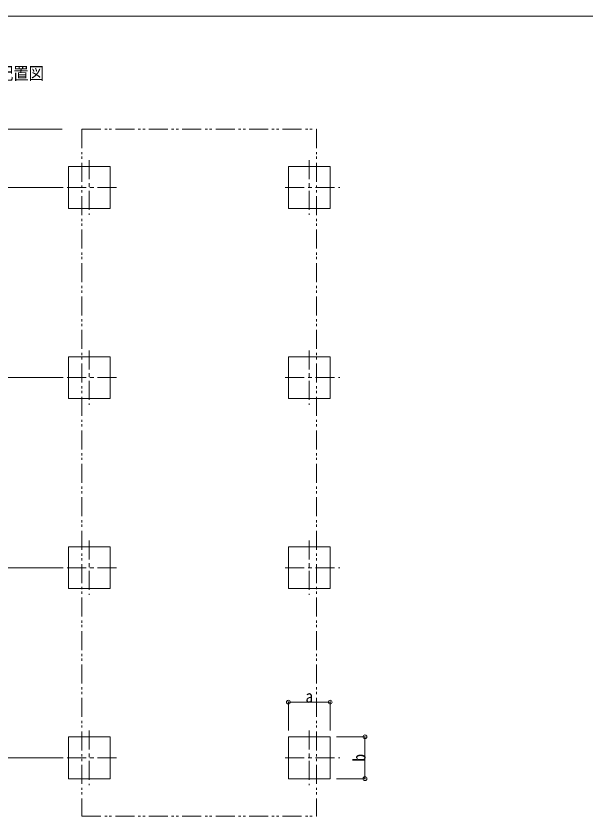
# Model space of a CAD drawing. Units: millimetres at full size, sheet at 1:60; details may follow other scales. Extents: x -16864 to 16864, y -11640 to 11640.
# Drawn here: x -5501 to 3482, y -986 to 11640 of the extents above; entities that cross this region are included whole.
import ezdxf
from ezdxf.enums import TextEntityAlignment as Align

# ---------------------------------------------------------------- set-up
doc = ezdxf.new("R2010")
doc.units = ezdxf.units.MM
doc.header["$LTSCALE"] = 60
doc.header["$PDMODE"] = 32
doc.header["$PDSIZE"] = 60
doc.linetypes.add('CHAIN1', pattern=[8, 5, -1, 1, -1])
doc.linetypes.add('DOUBLE_CHAIN1', pattern=[8.8, 5, -1, 0.6, -0.6, 0.6, -1])
for name, color, linetype, lineweight in [('0-8_DIM1', 6, 'Continuous', 9), ('1-8', 6, 'Continuous', 9), ('1-A', 4, 'CHAIN1', 9), ('F-0', 7, 'Continuous', 9)]:
    doc.layers.add(name, color=color, linetype=linetype, lineweight=lineweight)
doc.layers.add('1-7', color=7, linetype='Continuous')
doc.styles.add('ＭＳ ゴシック', font='')
doc.styles.get('ＭＳ ゴシック').set_extended_font_data('MS Gothic')

msp = doc.modelspace()

# ---------------------------------------------------------------- linework, layer by layer
at = {"layer": '0-8_DIM1'}
for p, q in [((-4773.33, 9852.75), (-7021.33, 9852.75)), ((-4773.33, 8932.35), (-5771.33, 8932.35)), ((-4773.33, 5932.35), (-5771.33, 5932.35)), ((-4773.33, 2932.35), (-5771.33, 2932.35)), ((-4773.33, -67.65), (-5771.33, -67.65))]:
    msp.add_line(p, q, dxfattribs=at)
at = {"layer": '1-8'}
for p, q in [((-1201.33, 811.53), (-1201.33, 361.53)), ((-1201.33, 811.53), (-541.33, 811.53)), ((-541.33, 811.53), (-541.33, 361.53)), ((7.67, 262.53), (-442.33, 262.53)), ((7.67, 262.53), (7.67, -397.51)), ((7.67, -397.51), (-442.33, -397.51))]:
    msp.add_line(p, q, dxfattribs=at)
for p in [(-1201.33, 811.53), (-541.33, 811.53), (7.67, 262.53), (7.67, -397.51)]:
    msp.add_point(p, dxfattribs=at)
at = {"layer": '1-A', "color": 7, "linetype": 'DOUBLE_CHAIN1'}
for p, q in [((-4459.83, 9852.75), (-755.83, 9852.75)), ((-755.83, 9852.75), (-755.83, -986.05))]:
    msp.add_line(p, q, dxfattribs=at)
at = {"layer": '1-A'}
for p, q in [((-4344.33, 9362.53), (-4344.33, 8502.49)), ((-871.33, 9362.53), (-871.33, 8502.49)), ((-3914.33, 8932.49), (-4774.33, 8932.49)), ((-1251.33, 8932.49), (-391.33, 8932.49)), ((-4344.33, 6362.53), (-4344.33, 5502.49)), ((-871.33, 6362.53), (-871.33, 5502.49)), ((-3914.33, 5932.49), (-4774.33, 5932.49)), ((-1251.33, 5932.49), (-391.33, 5932.49)), ((-4344.33, 3362.53), (-4344.33, 2502.49)), ((-871.33, 3362.53), (-871.33, 2502.49)), ((-3914.33, 2932.49), (-4774.33, 2932.49)), ((-1251.33, 2932.49), (-391.33, 2932.49)), ((-4344.33, 362.53), (-4344.33, -497.51)), ((-871.33, 362.53), (-871.33, -497.51)), ((-3914.33, -67.51), (-4774.33, -67.51)), ((-1251.33, -67.51), (-391.33, -67.51))]:
    msp.add_line(p, q, dxfattribs=at)
at = {"layer": '1-A', "color": 7, "linetype": 'DOUBLE_CHAIN1'}
msp.add_lwpolyline([(-4459.83, 9852.75), (-4459.83, -986.05), (-755.83, -986.05)], dxfattribs=at)
at = {"layer": '1-A', "linetype": 'Continuous'}
for points in [[(-4014.33, 8602.49), (-4014.33, 9262.53), (-4674.33, 9262.53), (-4674.33, 8602.49)], [(-1201.33, 8602.49), (-1201.33, 9262.53), (-541.33, 9262.53), (-541.33, 8602.49)], [(-4014.33, 5602.49), (-4014.33, 6262.53), (-4674.33, 6262.53), (-4674.33, 5602.49)], [(-1201.33, 5602.49), (-1201.33, 6262.53), (-541.33, 6262.53), (-541.33, 5602.49)], [(-4014.33, 2602.49), (-4014.33, 3262.53), (-4674.33, 3262.53), (-4674.33, 2602.49)], [(-1201.33, 2602.49), (-1201.33, 3262.53), (-541.33, 3262.53), (-541.33, 2602.49)], [(-4014.33, -397.51), (-4014.33, 262.53), (-4674.33, 262.53), (-4674.33, -397.51)], [(-1201.33, -397.51), (-1201.33, 262.53), (-541.33, 262.53), (-541.33, -397.51)]]:
    msp.add_lwpolyline(points, close=True, dxfattribs=at)
at = {"layer": 'F-0', "color": 5, "lineweight": 5}
msp.add_line((-16864.12, 11640), (16015.88, 11640), dxfattribs=at)

# ---------------------------------------------------------------- texts
at = {"layer": '1-7', "style": 'ＭＳ ゴシック', "width": 0.9}
msp.add_text('■基礎配置図', height=197.9, dxfattribs=at).set_placement((-6516.81, 10576.62), align=Align.BOTTOM_LEFT)
at = {"layer": '1-8', "color": 7, "style": 'ＭＳ ゴシック', "width": 0.9}
msp.add_text('a', height=197.9, dxfattribs=at).set_placement((-931.33, 744.03), align=Align.BOTTOM_LEFT)
msp.add_text('b', height=197.9, rotation=90, dxfattribs=at).set_placement((75.17, -127.49), align=Align.BOTTOM_LEFT)

doc.saveas('drawing.dxf')
